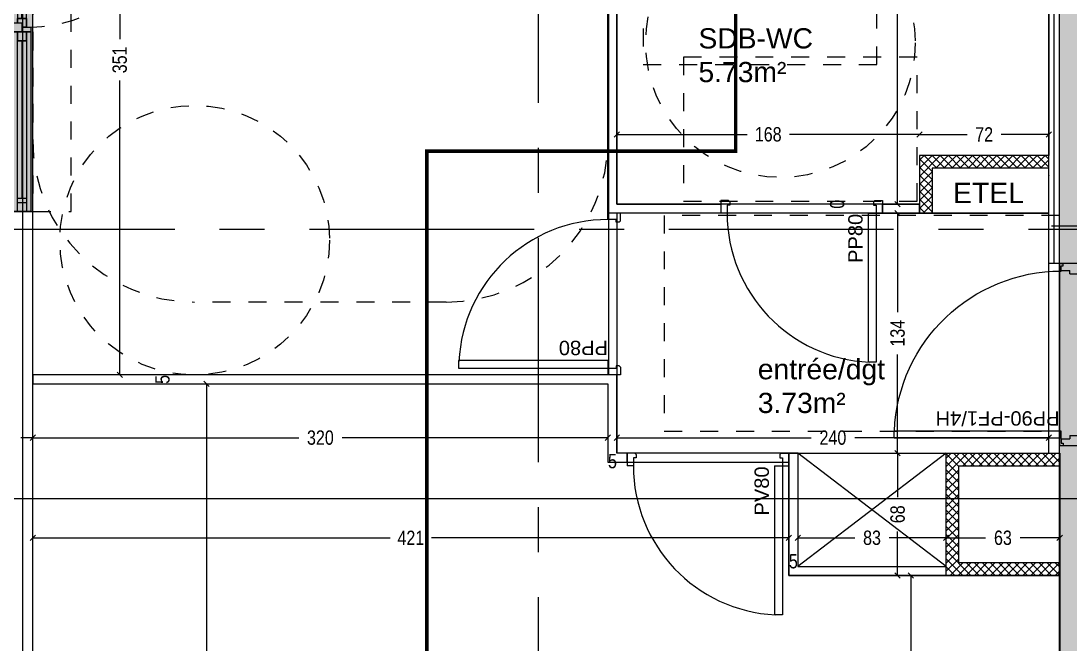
# Model space of a CAD drawing. Header units: millimetres. Extents: x -11.2 to 21.5, y -11.4 to 6.7.
# Drawn here: x -5.88 to -0.04, y -0.81 to 2.66 of the extents above; entities that cross this region are included whole.
import ezdxf
from ezdxf.enums import TextEntityAlignment as Align

# ---------------------------------------------------------------- set-up
doc = ezdxf.new("R2010")
doc.units = ezdxf.units.MM
for name, pattern in [('0.0.1_Plan masse$0$cartouche PRO tranche 1$0${ Batten }', [0]), ('AXESx2', [4, 2.5, -0.5, 0.5, -0.5]), ('CACHE', [0.375, 0.25, -0.125]), ('INTERROMPU', [0.75, 0.5, -0.25])]:
    doc.linetypes.add(name, pattern=pattern)
doc.layers.get('Defpoints').update_dxf_attribs({"color": 1})
for name, color, linetype in [('01_AH_Coupes', 195, 'AXESx2'), ("02_AH_Files d'axes", 147, 'AXESx2'), ('02_AH_Structure Béton', 10, 'Continuous'), ('02_AH_Structure Béton_H', 11, 'Continuous'), ('02_AH_Structure_V', 13, 'Continuous'), ('03_AH_Menuiseries Ext', 3, 'Continuous'), ('04_AH_Cloisons', 150, 'Continuous'), ('04_AH_Cloisons_H', 153, 'Continuous'), ('04_AH_Isolation', 2, 'Continuous'), ('04_AH_Isolation_H', 2, 'Continuous'), ('04_AH_Menuiseries Int', 62, 'Continuous'), ('07_AH_Côtes 50e', 7, 'Continuous'), ('07_AH_Perso-Symboles-...', 8, 'Continuous'), ('07_AH_Textes 50e', 7, 'Continuous')]:
    doc.layers.add(name, color=color, linetype=linetype)
doc.layers.add('07_AH_SHAB', color=130, linetype='Continuous', plot=False)
doc.layers.add('10_AH_PANTONE BLANC', color=7, linetype='Continuous', lineweight=0, true_color=0xffffff)
doc.styles.add('ARIAL', font='arial.ttf', dxfattribs={"width": 0.8})
doc.styles.add('ROMANS', font='ROMANS.SHX')
doc.styles.get("Standard").update_dxf_attribs({"font": 'arial.ttf'})
doc.styles.add('Texte 1000', font='arial.ttf', dxfattribs={"height": 1.5})
doc.styles.add('Texte 50', font='arial.ttf', dxfattribs={"height": 0.075})
doc.dimstyles.new('B+B_50', dxfattribs={"dimscale": 0, "dimtxt": 0.08, "dimasz": 0.03, "dimexe": 0.015, "dimexo": 0.03, "dimgap": 0.05, "dimtad": 0, "dimdec": 0, "dimlfac": 100, "dimdsep": 46, "dimtxsty": 'ARIAL', "dimblk": 'OBLIQUE', "dimcen": 0, "dimse1": 1, "dimse2": 1, "dimadec": 0, "dimazin": 0, "dimtp": 5, "dimtm": 2, "dimtfac": 1, "dimtdec": 0, "dimtofl": 0, "dimtmove": 2, "dimatfit": 3, "dimldrblk": 'OBLIQUE', "dimfxl": 1, "dimtolj": 1, "dimarcsym": 0})

# ---------------------------------------------------------------- blocks, each defined once
blk = doc.blocks.new('_Oblique')
at = {"color": 0, "linetype": 'ByBlock', "lineweight": -2}
blk.add_line((-0.5, -0.5), (0.5, 0.5), dxfattribs=at)
blk = doc.blocks.new('*D238')
at = {"layer": '07_AH_Côtes 50e', "color": 0, "lineweight": -2, "transparency": 16777216}
for p, q in [((-6.1383, 5.5092), (1.9456, 5.5092)), ((10.315, 5.5092), (2.2311, 5.5092))]:
    blk.add_line(p, q, dxfattribs=at)
at = {"layer": 'Defpoints', "color": 0, "transparency": 16777216}
for p in [(10.315, 5.5092), (-6.1383, 1.1495), (10.315, 1.1162)]:
    blk.add_point(p, dxfattribs=at)
at = {"layer": '07_AH_Côtes 50e', "color": 0, "lineweight": -2, "transparency": 16777216, "xscale": 0.03, "yscale": 0.03, "zscale": 0.03, "rotation": 180}
blk.add_blockref('_Oblique', (-6.1383, 5.5092), dxfattribs=at)
at = {"layer": '07_AH_Côtes 50e', "color": 0, "lineweight": -2, "transparency": 16777216, "xscale": 0.03, "yscale": 0.03, "zscale": 0.03}
blk.add_blockref('_Oblique', (10.315, 5.5092), dxfattribs=at)
at = {"layer": '07_AH_Côtes 50e', "color": 0, "transparency": 16777216, "insert": (2.0883, 5.5092), "char_height": 0.08, "attachment_point": 5, "style": 'ARIAL'}
blk.add_mtext('\\A1;1645', dxfattribs=at)
blk = doc.blocks.new('*D242')
at = {"layer": '07_AH_Côtes 50e', "color": 0, "lineweight": -2, "transparency": 16777216}
for p, q in [((-9.9567, 4.5209), (-9.9567, -1.2461)), ((-9.9567, -7.2859), (-9.9567, -1.5189))]:
    blk.add_line(p, q, dxfattribs=at)
at = {"layer": 'Defpoints', "color": 0, "transparency": 16777216}
for p in [(-9.9567, 4.5209), (-0.1295, 4.5209), (-0.115, -7.2859)]:
    blk.add_point(p, dxfattribs=at)
at = {"layer": '07_AH_Côtes 50e', "color": 0, "lineweight": -2, "transparency": 16777216, "xscale": 0.03, "yscale": 0.03, "zscale": 0.03}
for p, rotation in [((-9.9567, 4.5209), 90), ((-9.9567, -7.2859), 270)]:
    blk.add_blockref('_Oblique', p, dxfattribs=dict(at, rotation=rotation))
at = {"layer": '07_AH_Côtes 50e', "color": 0, "transparency": 16777216, "insert": (-9.9567, -1.3825), "char_height": 0.08, "attachment_point": 5, "rotation": 90, "style": 'ARIAL'}
blk.add_mtext('\\A1;1181', dxfattribs=at)
blk = doc.blocks.new('*U25')
at = {"ltscale": 2}
for p, q in [((-0.415, 0.035), (-0.415, 0.8639)), ((-0.415, 0.8639), (-0.37, 0.8639)), ((-0.37, 0.035), (-0.37, 0.8639)), ((-0.45, 0.025), (-0.45, 0.035)), ((-0.415, 0.035), (-0.45, 0.035)), ((-0.45, 0.025), (-0.45, 0.025)), ((-0.45, -0.025), (-0.45, 0.025)), ((-0.37, 0.035), (-0.415, 0.035)), ((-0.415, -0.01), (-0.415, 0.035)), ((0.415, -0.01), (0.415, 0.035)), ((0.415, 0.035), (0.45, 0.035)), ((0.45, 0.025), (0.45, 0.035)), ((0.45, 0.025), (0.45, 0.025)), ((0.45, -0.025), (0.45, 0.025)), ((-0.45, -0.035), (-0.45, -0.025)), ((-0.45, -0.025), (-0.45, -0.025)), ((-0.4075, -0.035), (-0.45, -0.035)), ((-0.4, -0.01), (-0.415, -0.01)), ((-0.4075, -0.035), (-0.4, -0.0275)), ((-0.4, -0.0275), (-0.4, -0.01)), ((0.4, -0.0275), (0.4, -0.01)), ((0.4, -0.01), (0.415, -0.01)), ((0.4075, -0.035), (0.4, -0.0275)), ((0.4075, -0.035), (0.45, -0.035)), ((0.45, -0.035), (0.45, -0.025)), ((0.45, -0.025), (0.45, -0.025))]:
    blk.add_line(p, q, dxfattribs=at)
blk.add_arc((-0.415, 0.035), 0.83, 0, 87.22654, dxfattribs=at)
blk.add_attdef('TYPE', text='', height=0.08, rotation=90).set_placement((-0.3, 0.035), align=Align.MIDDLE_LEFT)
blk = doc.blocks.new('*U26')
at = {"ltscale": 2}
for p, q in [((-0.45, 0.035), (-0.45, 0.025)), ((-0.4075, 0.035), (-0.45, 0.035)), ((-0.45, 0.025), (-0.45, 0.025)), ((-0.45, 0.025), (-0.45, -0.025)), ((-0.415, 0.01), (-0.415, -0.035)), ((-0.4, 0.01), (-0.415, 0.01)), ((-0.4075, 0.035), (-0.4, 0.0275)), ((-0.4, 0.0275), (-0.4, 0.01)), ((0.4075, 0.035), (0.4, 0.0275)), ((0.4, 0.0275), (0.4, 0.01)), ((0.4, 0.01), (0.415, 0.01)), ((0.4075, 0.035), (0.45, 0.035)), ((0.415, 0.01), (0.415, -0.035)), ((0.45, 0.035), (0.45, 0.025)), ((0.45, 0.025), (0.45, 0.025)), ((0.45, 0.025), (0.45, -0.025)), ((-0.45, -0.025), (-0.45, -0.025)), ((-0.45, -0.025), (-0.45, -0.035)), ((-0.415, -0.035), (-0.45, -0.035)), ((0.37, -0.035), (0.415, -0.035)), ((0.37, -0.035), (0.37, -0.8639)), ((0.415, -0.035), (0.45, -0.035)), ((0.415, -0.035), (0.415, -0.8639)), ((0.45, -0.025), (0.45, -0.035)), ((0.45, -0.025), (0.45, -0.025)), ((0.415, -0.8639), (0.37, -0.8639))]:
    blk.add_line(p, q, dxfattribs=at)
blk.add_arc((0.415, -0.035), 0.83, 180, 267.22654, dxfattribs=at)
blk.add_attdef('TYPE', text='', height=0.08, rotation=90).set_placement((0.3, -0.1879), align=Align.MIDDLE_LEFT)
blk = doc.blocks.new('BM18-90')
for p, q in [((-0.048, 0), (-0.048, 0.93)), ((-0.008, 0.93), (-0.048, 0.93)), ((-0.008, 0), (-0.008, 0.93)), ((-0.9795, 0), (-0.9795, -0.01)), ((-0.941, 0), (-0.9665, 0)), ((-0.941, 0), (-0.941, -0.048)), ((-0.008, 0), (-0.048, 0)), ((-0.005, 0), (0.0205, 0)), ((-0.005, 0), (-0.005, -0.048)), ((0.0335, 0), (0.0335, -0.01)), ((-0.9665, -0.01), (-0.9795, -0.01)), ((-0.9665, 0), (-0.9665, -0.01)), ((-0.923, -0.048), (-0.941, -0.048)), ((-0.923, -0.048), (-0.923, -0.154)), ((-0.023, -0.048), (-0.005, -0.048)), ((-0.023, -0.048), (-0.023, -0.154)), ((0.0205, 0), (0.0205, -0.01)), ((0.0205, -0.01), (0.0335, -0.01)), ((-0.9665, -0.17), (-0.9795, -0.17)), ((-0.9795, -0.18), (-0.9795, -0.17)), ((-0.9665, -0.18), (-0.9665, -0.17)), ((-0.923, -0.154), (-0.941, -0.154)), ((-0.941, -0.18), (-0.941, -0.154)), ((-0.023, -0.154), (-0.005, -0.154)), ((-0.005, -0.18), (-0.005, -0.154)), ((0.0205, -0.17), (0.0335, -0.17)), ((0.0205, -0.18), (0.0205, -0.17)), ((0.0335, -0.18), (0.0335, -0.17)), ((-0.941, -0.18), (-0.9665, -0.18)), ((-0.005, -0.18), (0.0205, -0.18))]:
    blk.add_line(p, q)
blk.add_arc((-0.008, 0), 0.93, 92.4651, 180)
at = {"style": 'ROMANS'}
blk.add_attdef('DIM', (-0.0837, 0.0307), '', height=0.1, rotation=90, dxfattribs=at)
blk = doc.blocks.new('A$C4A15370E')
at = {"ltscale": 0.002}
h = blk.add_hatch(color=256, dxfattribs=at)
h.dxf.hatch_style = 1
h.paths.add_polyline_path([(0.5065, -0.2), (0.6065, -0.4), (0.4065, -0.4)])
at = {"layer": '10_AH_PANTONE BLANC', "ltscale": 0.1}
h = blk.add_hatch(color=256, dxfattribs=at)
h.dxf.hatch_style = 1
h.paths.add_polyline_path([(0, 0.2), (0, 0), (1.013, 0), (1.013, 0.2)])
at = {"ltscale": 0.002}
blk.add_lwpolyline([(0.5065, -0.2), (0.6065, -0.4), (0.4065, -0.4), (0.5065, -0.2)], close=True, dxfattribs=at)
at = {"layer": '02_AH_Structure_V', "ltscale": 0.1}
blk.add_lwpolyline([(0, 0.2), (0, 0), (1.013, 0), (1.013, 0.2)], close=True, dxfattribs=at)
at = {"layer": '04_AH_Menuiseries Int'}
blk.add_line((1.2235, 0.2447), (1.2235, -0.0324), dxfattribs=at)
at = {"layer": '04_AH_Menuiseries Int', "extrusion": (0, 0, -1), "zscale": -1}
blk.add_blockref('BM18-90', (-0.0335, 0.19), dxfattribs=at)
blk.add_attdef('PP90-PF1/4H', text='', height=0.08, rotation=90).set_placement((0.1515, 0.2), align=Align.MIDDLE_LEFT)
blk = doc.blocks.new('*D320')
at = {"layer": '07_AH_Côtes 50e', "color": 0, "lineweight": -2, "transparency": 16777216}
for p, q in [((-0.88, 2.0274), (-0.6152, 2.0274)), ((-0.16, 2.0274), (-0.4247, 2.0274))]:
    blk.add_line(p, q, dxfattribs=at)
at = {"layer": 'Defpoints', "color": 0, "transparency": 16777216}
for p in [(-0.88, 2.0274), (-0.88, 1.9094), (-0.16, 1.9094)]:
    blk.add_point(p, dxfattribs=at)
at = {"layer": '07_AH_Côtes 50e', "color": 0, "lineweight": -2, "transparency": 16777216, "xscale": 0.03, "yscale": 0.03, "zscale": 0.03, "rotation": 180}
blk.add_blockref('_Oblique', (-0.88, 2.0274), dxfattribs=at)
at = {"layer": '07_AH_Côtes 50e', "color": 0, "lineweight": -2, "transparency": 16777216, "xscale": 0.03, "yscale": 0.03, "zscale": 0.03}
blk.add_blockref('_Oblique', (-0.16, 2.0274), dxfattribs=at)
at = {"layer": '07_AH_Côtes 50e', "color": 0, "transparency": 16777216, "insert": (-0.52, 2.0274), "char_height": 0.08, "attachment_point": 5, "style": 'ARIAL'}
blk.add_mtext('\\A1;72', dxfattribs=at)
blk = doc.blocks.new('*D321')
at = {"layer": '07_AH_Côtes 50e', "color": 0, "lineweight": -2, "transparency": 16777216}
for p, q in [((-2.5633, 2.0274), (-1.8394, 2.0274)), ((-0.88, 2.0274), (-1.6039, 2.0274))]:
    blk.add_line(p, q, dxfattribs=at)
at = {"layer": 'Defpoints', "color": 0, "transparency": 16777216}
for p in [(-2.5633, 2.0274), (-0.88, 1.9094), (-2.5633, 1.6387)]:
    blk.add_point(p, dxfattribs=at)
at = {"layer": '07_AH_Côtes 50e', "color": 0, "lineweight": -2, "transparency": 16777216, "xscale": 0.03, "yscale": 0.03, "zscale": 0.03, "rotation": 180}
blk.add_blockref('_Oblique', (-2.5633, 2.0274), dxfattribs=at)
at = {"layer": '07_AH_Côtes 50e', "color": 0, "lineweight": -2, "transparency": 16777216, "xscale": 0.03, "yscale": 0.03, "zscale": 0.03}
blk.add_blockref('_Oblique', (-0.88, 2.0274), dxfattribs=at)
at = {"layer": '07_AH_Côtes 50e', "color": 0, "transparency": 16777216, "insert": (-1.7216, 2.0274), "char_height": 0.08, "attachment_point": 5, "style": 'ARIAL'}
blk.add_mtext('\\A1;168', dxfattribs=at)
blk = doc.blocks.new('*D322')
at = {"layer": '07_AH_Côtes 50e', "color": 0, "lineweight": -2, "transparency": 16777216}
for p, q in [((-2.5632, 0.3393), (-1.4827, 0.3393)), ((-0.16, 0.3393), (-1.2405, 0.3393))]:
    blk.add_line(p, q, dxfattribs=at)
at = {"layer": 'Defpoints', "color": 0, "transparency": 16777216}
for p in [(-2.5632, 0.3393), (-2.5632, 0.2527), (-0.16, 0.2542)]:
    blk.add_point(p, dxfattribs=at)
at = {"layer": '07_AH_Côtes 50e', "color": 0, "lineweight": -2, "transparency": 16777216, "xscale": 0.03, "yscale": 0.03, "zscale": 0.03, "rotation": 180}
blk.add_blockref('_Oblique', (-2.5632, 0.3393), dxfattribs=at)
at = {"layer": '07_AH_Côtes 50e', "color": 0, "lineweight": -2, "transparency": 16777216, "xscale": 0.03, "yscale": 0.03, "zscale": 0.03}
blk.add_blockref('_Oblique', (-0.16, 0.3393), dxfattribs=at)
at = {"layer": '07_AH_Côtes 50e', "color": 0, "transparency": 16777216, "insert": (-1.3616, 0.3393), "char_height": 0.08, "attachment_point": 5, "style": 'ARIAL'}
blk.add_mtext('\\A1;240', dxfattribs=at)
blk = doc.blocks.new('*D323')
at = {"layer": 'Defpoints', "color": 0, "transparency": 16777216}
for p in [(-2.6132, 0.5193), (-2.6132, 0.3393), (-2.5632, 0.2527)]:
    blk.add_point(p, dxfattribs=at)
at = {"layer": '07_AH_Côtes 50e', "color": 0, "transparency": 16777216, "insert": (-2.5882, 0.2086), "char_height": 0.08, "attachment_point": 5, "style": 'ARIAL'}
blk.add_mtext('\\A1;5', dxfattribs=at)
blk = doc.blocks.new('*D324')
at = {"layer": '07_AH_Côtes 50e', "color": 0, "lineweight": -2, "transparency": 16777216}
for p, q in [((-5.8133, 0.3393), (-4.3338, 0.3393)), ((-2.6132, 0.3393), (-4.0927, 0.3393))]:
    blk.add_line(p, q, dxfattribs=at)
at = {"layer": 'Defpoints', "color": 0, "transparency": 16777216}
for p in [(-2.6132, 0.5193), (-5.8133, 0.3753), (-5.8133, 0.3393)]:
    blk.add_point(p, dxfattribs=at)
at = {"layer": '07_AH_Côtes 50e', "color": 0, "lineweight": -2, "transparency": 16777216, "xscale": 0.03, "yscale": 0.03, "zscale": 0.03, "rotation": 180}
blk.add_blockref('_Oblique', (-5.8133, 0.3393), dxfattribs=at)
at = {"layer": '07_AH_Côtes 50e', "color": 0, "lineweight": -2, "transparency": 16777216, "xscale": 0.03, "yscale": 0.03, "zscale": 0.03}
blk.add_blockref('_Oblique', (-2.6132, 0.3393), dxfattribs=at)
at = {"layer": '07_AH_Côtes 50e', "color": 0, "transparency": 16777216, "insert": (-4.2133, 0.3393), "char_height": 0.08, "attachment_point": 5, "style": 'ARIAL'}
blk.add_mtext('\\A1;320', dxfattribs=at)
blk = doc.blocks.new('*D325')
at = {"layer": '07_AH_Côtes 50e', "color": 0, "lineweight": -2, "transparency": 16777216}
for p, q in [((-6.1383, 0.3393), (-6.0713, 0.3393)), ((-5.8133, 0.3393), (-5.8803, 0.3393))]:
    blk.add_line(p, q, dxfattribs=at)
at = {"layer": 'Defpoints', "color": 0, "transparency": 16777216}
for p in [(-5.8133, 0.3753), (-6.1383, 0.3393), (-6.1383, 0.3393)]:
    blk.add_point(p, dxfattribs=at)
at = {"layer": '07_AH_Côtes 50e', "color": 0, "lineweight": -2, "transparency": 16777216, "xscale": 0.03, "yscale": 0.03, "zscale": 0.03, "rotation": 180}
blk.add_blockref('_Oblique', (-6.1383, 0.3393), dxfattribs=at)
at = {"layer": '07_AH_Côtes 50e', "color": 0, "lineweight": -2, "transparency": 16777216, "xscale": 0.03, "yscale": 0.03, "zscale": 0.03}
blk.add_blockref('_Oblique', (-5.8133, 0.3393), dxfattribs=at)
at = {"layer": '07_AH_Côtes 50e', "color": 0, "transparency": 16777216, "insert": (-5.9758, 0.3393), "char_height": 0.08, "attachment_point": 5, "style": 'ARIAL'}
blk.add_mtext('\\A1;32', dxfattribs=at)
blk = doc.blocks.new('*D298')
at = {"layer": '07_AH_Côtes 50e', "color": 0, "lineweight": -2, "transparency": 16777216}
for p, q in [((-0.7313, -0.2181), (-0.5117, -0.2181)), ((-0.1, -0.2181), (-0.3196, -0.2181))]:
    blk.add_line(p, q, dxfattribs=at)
at = {"layer": 'Defpoints', "color": 0, "transparency": 16777216}
for p in [(-0.7313, -0.2181), (-0.7313, -0.3235), (-0.1, -0.3235)]:
    blk.add_point(p, dxfattribs=at)
at = {"layer": '07_AH_Côtes 50e', "color": 0, "lineweight": -2, "transparency": 16777216, "xscale": 0.03, "yscale": 0.03, "zscale": 0.03, "rotation": 180}
blk.add_blockref('_Oblique', (-0.7313, -0.2181), dxfattribs=at)
at = {"layer": '07_AH_Côtes 50e', "color": 0, "lineweight": -2, "transparency": 16777216, "xscale": 0.03, "yscale": 0.03, "zscale": 0.03}
blk.add_blockref('_Oblique', (-0.1, -0.2181), dxfattribs=at)
at = {"layer": '07_AH_Côtes 50e', "color": 0, "transparency": 16777216, "insert": (-0.4156, -0.2181), "char_height": 0.08, "attachment_point": 5, "style": 'ARIAL'}
blk.add_mtext('\\A1;63', dxfattribs=at)
blk = doc.blocks.new('*D328')
at = {"layer": '07_AH_Côtes 50e', "color": 0, "lineweight": -2, "transparency": 16777216}
for p, q in [((-1.5567, -0.2181), (-1.2399, -0.2181)), ((-0.7313, -0.2181), (-1.0481, -0.2181))]:
    blk.add_line(p, q, dxfattribs=at)
at = {"layer": 'Defpoints', "color": 0, "transparency": 16777216}
for p in [(-1.5567, -0.2181), (-1.5567, -0.2181), (-0.7313, -0.3235)]:
    blk.add_point(p, dxfattribs=at)
at = {"layer": '07_AH_Côtes 50e', "color": 0, "lineweight": -2, "transparency": 16777216, "xscale": 0.03, "yscale": 0.03, "zscale": 0.03, "rotation": 180}
blk.add_blockref('_Oblique', (-1.5567, -0.2181), dxfattribs=at)
at = {"layer": '07_AH_Côtes 50e', "color": 0, "lineweight": -2, "transparency": 16777216, "xscale": 0.03, "yscale": 0.03, "zscale": 0.03}
blk.add_blockref('_Oblique', (-0.7313, -0.2181), dxfattribs=at)
at = {"layer": '07_AH_Côtes 50e', "color": 0, "transparency": 16777216, "insert": (-1.144, -0.2181), "char_height": 0.08, "attachment_point": 5, "style": 'ARIAL'}
blk.add_mtext('\\A1;83', dxfattribs=at)
blk = doc.blocks.new('*D329')
at = {"layer": 'Defpoints', "color": 0, "transparency": 16777216}
for p in [(-1.6067, -0.2181), (-1.6067, -0.2181), (-1.5567, -0.2181)]:
    blk.add_point(p, dxfattribs=at)
at = {"layer": '07_AH_Côtes 50e', "color": 0, "transparency": 16777216, "insert": (-1.5817, -0.3488), "char_height": 0.08, "attachment_point": 5, "style": 'ARIAL'}
blk.add_mtext('\\A1;5', dxfattribs=at)
blk = doc.blocks.new('*D330')
at = {"layer": '07_AH_Côtes 50e', "color": 0, "lineweight": -2, "transparency": 16777216}
for p, q in [((-5.8133, -0.2181), (-3.8258, -0.2181)), ((-1.6067, -0.2181), (-3.5942, -0.2181))]:
    blk.add_line(p, q, dxfattribs=at)
at = {"layer": 'Defpoints', "color": 0, "transparency": 16777216}
for p in [(-5.8133, -0.2181), (-1.6067, -0.2181), (-5.8133, -0.254)]:
    blk.add_point(p, dxfattribs=at)
at = {"layer": '07_AH_Côtes 50e', "color": 0, "lineweight": -2, "transparency": 16777216, "xscale": 0.03, "yscale": 0.03, "zscale": 0.03, "rotation": 180}
blk.add_blockref('_Oblique', (-5.8133, -0.2181), dxfattribs=at)
at = {"layer": '07_AH_Côtes 50e', "color": 0, "lineweight": -2, "transparency": 16777216, "xscale": 0.03, "yscale": 0.03, "zscale": 0.03}
blk.add_blockref('_Oblique', (-1.6067, -0.2181), dxfattribs=at)
at = {"layer": '07_AH_Côtes 50e', "color": 0, "transparency": 16777216, "insert": (-3.71, -0.2181), "char_height": 0.08, "attachment_point": 5, "style": 'ARIAL'}
blk.add_mtext('\\A1;421', dxfattribs=at)
blk = doc.blocks.new('*D331')
at = {"layer": '07_AH_Côtes 50e', "color": 0, "lineweight": -2, "transparency": 16777216}
for p, q in [((-4.8476, 0.6386), (-4.8476, -1.7774)), ((-4.8476, -4.4348), (-4.8476, -2.0188))]:
    blk.add_line(p, q, dxfattribs=at)
at = {"layer": 'Defpoints', "color": 0, "transparency": 16777216}
for p in [(-4.9574, 0.6386), (-4.8476, 0.6386), (-4.9572, -4.4348)]:
    blk.add_point(p, dxfattribs=at)
at = {"layer": '07_AH_Côtes 50e', "color": 0, "lineweight": -2, "transparency": 16777216, "xscale": 0.03, "yscale": 0.03, "zscale": 0.03}
for p, rotation in [((-4.8476, 0.6386), 90), ((-4.8476, -4.4348), 270)]:
    blk.add_blockref('_Oblique', p, dxfattribs=dict(at, rotation=rotation))
at = {"layer": '07_AH_Côtes 50e', "color": 0, "transparency": 16777216, "insert": (-4.8476, -1.8981), "char_height": 0.08, "attachment_point": 5, "rotation": 90, "style": 'ARIAL'}
blk.add_mtext('\\A1;507', dxfattribs=at)
blk = doc.blocks.new('*D332')
at = {"layer": 'Defpoints', "color": 0, "transparency": 16777216}
for p in [(-5.582, 0.6886), (-5.3037, 0.6886), (-5.4135, 0.6386)]:
    blk.add_point(p, dxfattribs=at)
at = {"layer": '07_AH_Côtes 50e', "color": 0, "transparency": 16777216, "insert": (-5.0917, 0.6636), "char_height": 0.08, "attachment_point": 5, "rotation": 90, "style": 'ARIAL'}
blk.add_mtext('\\A1;5', dxfattribs=at)
blk = doc.blocks.new('*D333')
at = {"layer": '07_AH_Côtes 50e', "color": 0, "lineweight": -2, "transparency": 16777216}
for p, q in [((-5.3297, 4.1959), (-5.3297, 2.5567)), ((-5.3297, 0.6886), (-5.3297, 2.3277))]:
    blk.add_line(p, q, dxfattribs=at)
at = {"layer": 'Defpoints', "color": 0, "transparency": 16777216}
for p in [(-5.49, 4.1959), (-5.3297, 4.1959), (-5.582, 0.6886)]:
    blk.add_point(p, dxfattribs=at)
at = {"layer": '07_AH_Côtes 50e', "color": 0, "lineweight": -2, "transparency": 16777216, "xscale": 0.03, "yscale": 0.03, "zscale": 0.03}
for p, rotation in [((-5.3297, 4.1959), 90), ((-5.3297, 0.6886), 270)]:
    blk.add_blockref('_Oblique', p, dxfattribs=dict(at, rotation=rotation))
at = {"layer": '07_AH_Côtes 50e', "color": 0, "transparency": 16777216, "insert": (-5.3297, 2.4422), "char_height": 0.08, "attachment_point": 5, "rotation": 90, "style": 'ARIAL'}
blk.add_mtext('\\A1;351', dxfattribs=at)
blk = doc.blocks.new('*D335')
at = {"layer": '07_AH_Côtes 50e', "color": 0, "lineweight": -2, "transparency": 16777216}
for p, q in [((-0.9284, -0.4271), (-0.9284, -2.315)), ((-0.9284, -4.4346), (-0.9284, -2.5467))]:
    blk.add_line(p, q, dxfattribs=at)
at = {"layer": 'Defpoints', "color": 0, "transparency": 16777216}
for p in [(-0.9284, -0.4271), (-0.8779, -0.4271), (-0.8779, -4.4346)]:
    blk.add_point(p, dxfattribs=at)
at = {"layer": '07_AH_Côtes 50e', "color": 0, "lineweight": -2, "transparency": 16777216, "xscale": 0.03, "yscale": 0.03, "zscale": 0.03}
for p, rotation in [((-0.9284, -0.4271), 90), ((-0.9284, -4.4346), 270)]:
    blk.add_blockref('_Oblique', p, dxfattribs=dict(at, rotation=rotation))
at = {"layer": '07_AH_Côtes 50e', "color": 0, "transparency": 16777216, "insert": (-0.9284, -2.4308), "char_height": 0.08, "attachment_point": 5, "rotation": 90, "style": 'ARIAL'}
blk.add_mtext('\\A1;401', dxfattribs=at)
blk = doc.blocks.new('*D336')
at = {"layer": '07_AH_Côtes 50e', "color": 0, "lineweight": -2, "transparency": 16777216}
for p, q in [((-1.0015, 0.2529), (-1.0015, 0.009)), ((-1.0015, -0.4271), (-1.0015, -0.1832))]:
    blk.add_line(p, q, dxfattribs=at)
at = {"layer": 'Defpoints', "color": 0, "transparency": 16777216}
for p in [(-1.0015, 0.2529), (-0.8919, 0.2529), (-0.951, -0.4271)]:
    blk.add_point(p, dxfattribs=at)
at = {"layer": '07_AH_Côtes 50e', "color": 0, "lineweight": -2, "transparency": 16777216, "xscale": 0.03, "yscale": 0.03, "zscale": 0.03}
for p, rotation in [((-1.0015, 0.2529), 90), ((-1.0015, -0.4271), 270)]:
    blk.add_blockref('_Oblique', p, dxfattribs=dict(at, rotation=rotation))
at = {"layer": '07_AH_Côtes 50e', "color": 0, "transparency": 16777216, "insert": (-1.0015, -0.0871), "char_height": 0.08, "attachment_point": 5, "rotation": 90, "style": 'ARIAL'}
blk.add_mtext('\\A1;68', dxfattribs=at)
blk = doc.blocks.new('*D337')
at = {"layer": '07_AH_Côtes 50e', "color": 0, "lineweight": -2, "transparency": 16777216}
for p, q in [((-1.0015, 1.5887), (-1.0015, 1.0383)), ((-1.0015, 0.2529), (-1.0015, 0.8032))]:
    blk.add_line(p, q, dxfattribs=at)
at = {"layer": 'Defpoints', "color": 0, "transparency": 16777216}
for p in [(-1.0015, 1.5887), (-0.88, 1.5887), (-0.8919, 0.2529)]:
    blk.add_point(p, dxfattribs=at)
at = {"layer": '07_AH_Côtes 50e', "color": 0, "lineweight": -2, "transparency": 16777216, "xscale": 0.03, "yscale": 0.03, "zscale": 0.03}
for p, rotation in [((-1.0015, 1.5887), 90), ((-1.0015, 0.2529), 270)]:
    blk.add_blockref('_Oblique', p, dxfattribs=dict(at, rotation=rotation))
at = {"layer": '07_AH_Côtes 50e', "color": 0, "transparency": 16777216, "insert": (-1.0015, 0.9208), "char_height": 0.08, "attachment_point": 5, "rotation": 90, "style": 'ARIAL'}
blk.add_mtext('\\A1;134', dxfattribs=at)
blk = doc.blocks.new('*D338')
at = {"layer": 'Defpoints', "color": 0, "transparency": 16777216}
for p in [(-1.2066, 1.6387), (-1.0851, 1.6387), (-0.88, 1.6387)]:
    blk.add_point(p, dxfattribs=at)
at = {"layer": '07_AH_Côtes 50e', "color": 0, "transparency": 16777216, "insert": (-1.3375, 1.6387), "char_height": 0.08, "attachment_point": 5, "rotation": 90, "style": 'ARIAL'}
blk.add_mtext('\\A1;0', dxfattribs=at)
blk = doc.blocks.new('*D339')
at = {"layer": '07_AH_Côtes 50e', "color": 0, "lineweight": -2, "transparency": 16777216}
for p, q in [((-1.0015, 4.1966), (-1.0015, 3.0389)), ((-1.0015, 1.6387), (-1.0015, 2.7964))]:
    blk.add_line(p, q, dxfattribs=at)
at = {"layer": 'Defpoints', "color": 0, "transparency": 16777216}
for p in [(-1.0015, 4.1966), (-1.0015, 4.1966), (-0.88, 1.6387)]:
    blk.add_point(p, dxfattribs=at)
at = {"layer": '07_AH_Côtes 50e', "color": 0, "lineweight": -2, "transparency": 16777216, "xscale": 0.03, "yscale": 0.03, "zscale": 0.03}
for p, rotation in [((-1.0015, 4.1966), 90), ((-1.0015, 1.6387), 270)]:
    blk.add_blockref('_Oblique', p, dxfattribs=dict(at, rotation=rotation))
at = {"layer": '07_AH_Côtes 50e', "color": 0, "transparency": 16777216, "insert": (-1.0015, 2.9176), "char_height": 0.08, "attachment_point": 5, "rotation": 90, "style": 'ARIAL'}
blk.add_mtext('\\A1;256', dxfattribs=at)
blk = doc.blocks.new('A$C4D40789F')
at = {"layer": '10_AH_PANTONE BLANC'}
h = blk.add_hatch(color=256, dxfattribs=at)
h.dxf.hatch_style = 1
h.paths.add_polyline_path([(-0.2, 0.0254), (-0.2, -0.3476), (1.8, -0.3476), (1.8, 0.0254)])
for p, q in [((-0.2, -0.0849), (-0.2, 0.0151)), ((-0.2, -0.0849), (-0.2, 0.0151)), ((-0.2, 0.0151), (-0.2, -0.0849)), ((0.8, -0.0849), (0.8, 0.0151)), ((0.8, -0.0849), (0.8, 0.0151)), ((1.8, 0.0151), (1.8, -0.0849)), ((1.8, -0.0849), (1.8, 0.0151)), ((1.8, -0.0849), (1.8, 0.0151)), ((0.8, -0.0099), (0.8, -0.0849))]:
    blk.add_line(p, q)
at = {"color": 251, "ltscale": 0.1}
for p, q in [((-0.2, 0.0151), (-0.2, -0.0849)), ((0.775, 0.0151), (1.8, 0.0151)), ((0.8, 0.0151), (0.8, -0.0849)), ((1.8, 0.0151), (1.8, -0.0849))]:
    blk.add_line(p, q, dxfattribs=at)
at = {"ltscale": 0.1}
for p, q in [((0.725, -0.0099), (-0.125, -0.0099)), ((0.725, -0.0349), (-0.125, -0.0349)), ((0.775, -0.0099), (0.775, -0.0349)), ((0.775, -0.0099), (0.775, -0.0349)), ((0.775, -0.0099), (0.775, -0.0349)), ((0.775, -0.0099), (0.775, -0.0349)), ((0.775, -0.0349), (0.775, -0.0349)), ((0.775, -0.0349), (0.775, -0.0349)), ((0.825, -0.0099), (1.725, -0.0099)), ((0.85, -0.0349), (1.725, -0.0349))]:
    blk.add_line(p, q, dxfattribs=at)
at = {"color": 251}
for p in [(-0.15, -0.0849), (1.8, -0.0849)]:
    blk.add_line(p, (0.775, -0.0849), dxfattribs=at)
at = {"color": 251, "linetype": 'CACHE', "ltscale": 0.3}
blk.add_lwpolyline([(-0.175, -0.0099), (0.6548, 0.4258)], dxfattribs=at)
blk.add_lwpolyline([(1.8, 0.0251), (1.8, 0.2387), (-0.2, 0.2387), (-0.2, 0.0251)], close=True, dxfattribs=at)
at = {"ltscale": 0.1}
for points in [[(-0.2, 0.0251), (-0.2, -0.3476), (1.8, -0.3476), (1.8, 0.0251)], [(-0.15, -0.0349), (-0.2, -0.0349), (-0.2, -0.0849), (-0.15, -0.0849)], [(-0.15, -0.0849), (-0.15, -0.0349), (-0.2, -0.0349), (-0.2, -0.0849)], [(0.75, -0.0349), (0.8, -0.0349), (0.8, -0.0849), (0.75, -0.0849)], [(0.75, -0.0849), (0.75, -0.0349), (0.8, -0.0349), (0.8, -0.0849)], [(1.75, -0.0099), (1.8, -0.0099), (1.8, -0.0599), (1.75, -0.0599)], [(1.75, -0.0599), (1.75, -0.0099), (1.8, -0.0099), (1.8, -0.0599)]]:
    blk.add_lwpolyline(points, close=True, dxfattribs=at)
for points in [[(-0.15, -0.0599), (-0.125, -0.0599), (-0.125, -0.0099), (-0.175, -0.0099), (-0.175, -0.0349)], [(0.75, -0.0599), (0.725, -0.0599), (0.725, -0.0099), (0.775, -0.0099), (0.775, -0.0349)], [(0.75, -0.0599), (0.725, -0.0599), (0.725, -0.0099), (0.775, -0.0099), (0.775, -0.0349)], [(0.8, -0.0599), (0.85, -0.0599), (0.85, -0.0099), (0.8, -0.0099), (0.8, -0.0349)], [(1.75, -0.0599), (1.725, -0.0599), (1.725, -0.0099), (1.775, -0.0099), (1.775, -0.0099)], [(-0.15, -0.0599), (0.725, -0.0599)], [(1.75, -0.0599), (0.825, -0.0599)]]:
    blk.add_lwpolyline(points, dxfattribs=at)
blk.add_lwpolyline([(0.775, -0.0349), (0.775, -0.0099), (0.725, -0.0099), (0.725, -0.0599), (0.75, -0.0599)])
blk.add_lwpolyline([(0.8, -0.0099), (0.85, -0.0099), (0.85, -0.0599), (0.8, -0.0599)], close=True)
at = {"color": 251, "linetype": 'CACHE', "ltscale": 0.3}
blk.add_arc((-0.075, -0.0099), 0.85, 360, 30.84262, dxfattribs=at)
at = {"ltscale": 0.1, "insert": (-0.1457, -0.1331), "char_height": 0.1133, "attachment_point": 1, "style": 'Texte 1000'}
blk.add_mtext_dynamic_manual_height_columns('ME05 VR', width=1.486458, gutter_width=7.5, heights=[0], dxfattribs=at)

msp = doc.modelspace()

# ---------------------------------------------------------------- hatches: boundary and pattern name
at = {"layer": '02_AH_Structure Béton_H'}
h = msp.add_hatch(dxfattribs=at)
h.set_pattern_fill('ANSI36', color=256, scale=0.02)
h.set_pattern_definition([(45, (-4278.352016, -28.5233), (0.0336759605, 0.1234785217), [0.15875, -0.03175, 0, -0.03175])])
h.paths.add_polyline_path([(1.75, 1.4), (1.95, 1.4), (1.95, 4.4058), (1.75, 4.4058)])
h.paths.add_polyline_path([(0.1, -4.6448), (-0.1, -4.6448), (-0.1, 4.4058), (0.1, 4.4058)])
h.paths.add_polyline_path([(2.963, 1.6), (6.5201, 1.6), (6.5201, 1.4), (2.963, 1.4)])
h.paths.add_polyline_path([(5.8281, 0.387), (6.0281, 0.387), (6.0281, 0.1), (5.8281, 0.1)])
h.paths.add_polyline_path([(6.3711, -0.1), (3.6999, -0.1), (3.7, -0.5), (0.0999, -0.5), (0.1, -0.3), (3.5, -0.3), (3.5, 0.1), (6.3711, 0.1)])
at = {"layer": '04_AH_Cloisons_H'}
h = msp.add_hatch(dxfattribs=at)
h.set_pattern_fill('ANSI37', color=256, scale=0.01)
h.set_pattern_definition([(45, (-4278.352016, -28.645726), (-0.0224506403, 0.0224506403), []), (135, (-4278.352016, -28.645726), (-0.0224506403, -0.0224506403), [])])
h.paths.add_polyline_path([(-0.88, 1.9094), (-0.88, 1.5894), (-0.16, 1.5894), (-0.16, 1.9094)])
h.paths.add_polyline_path([(-0.81, 1.8394), (-0.81, 1.5894), (-0.161, 1.5894), (-0.161, 1.8394)], flags=16)
h = msp.add_hatch(dxfattribs=at)
h.set_pattern_fill('ANSI37', color=256, scale=0.01)
h.set_pattern_definition([(45, (-4278.351546, -69.42736), (-0.0224506403, 0.0224506403), []), (135, (-4278.351546, -69.42736), (-0.0224506403, -0.0224506403), [])])
h.paths.add_polyline_path([(-0.0995, -0.4271), (-0.7313, -0.4271), (-0.7313, 0.2529), (-0.0995, 0.2529)])
h.paths.add_polyline_path([(-0.0996, -0.3571), (-0.6613, -0.3571), (-0.6613, 0.1829), (-0.0996, 0.1829)], flags=16)

# ---------------------------------------------------------------- linework, layer by layer
at = {"layer": '01_AH_Coupes', "const_width": 0.02}
msp.add_lwpolyline([(-1.979, 6.3771), (-1.2615, 6.0509), (-1.9026, 6.0509), (-1.9026, 1.9346), (-3.6208, 1.9346), (-3.6208, -11.0641), (-2.5097, -11.0641), (-3.2272, -11.3903)], dxfattribs=at)
at = {"layer": "02_AH_Files d'axes", "ltscale": 0.5}
for p, q in [((-3, -9.7978), (-3, 5.8134)), ((-10.2739, 1.5), (21.5014, 1.5))]:
    msp.add_line(p, q, dxfattribs=at)
at = {"layer": '02_AH_Structure Béton'}
msp.add_lwpolyline([(0.1, -0.5), (0.1, -4.6448), (-0.1, -4.6448), (-0.1, 4.4058), (0.1, 4.4058), (0.1, -0.3), (3.5, -0.3), (3.5, 0.1), (6.3711, 0.1), (6.3711, -0.1), (3.6999, -0.1), (3.7, -0.5)], close=True, dxfattribs=at)
at = {"layer": '04_AH_Cloisons'}
msp.add_line((-2.5633, 3.766), (-2.5633, 1.6387), dxfattribs=at)
for points in [[(-2.5633, 1.6387), (-1.9851, 1.6387), (-1.9851, 1.5887), (-2.6133, 1.5887), (-2.6133, 3.9467)], [(-0.88, 1.5887), (-1.0851, 1.5887), (-1.0851, 1.6387), (-0.88, 1.6387)], [(-2.5633, 0.6887), (-2.5633, 0.6887), (-2.6133, 0.6887), (-2.6133, 0.6887), (-5.8133, 0.6886), (-5.8133, 0.6386), (-2.6132, 0.6387)], [(-2.5632, 0.6387), (-2.5632, 0.6387), (-2.5632, 0.6887), (-2.5633, 0.6887)], [(-2.6132, 0.6387), (-2.6132, 0.2527), (-2.6132, 0.2526), (-2.6132, 0.2026), (-2.5066, 0.2027), (-2.5066, 0.2527), (-2.5632, 0.2527)], [(-2.5632, 0.2527), (-2.5632, 0.6387)], [(-0.7313, -0.4271), (-0.7313, -0.4271), (-1.6067, -0.4271), (-1.6067, 0.2527), (-1.5567, 0.2527), (-1.5567, -0.3771), (-0.7313, -0.3771)]]:
    msp.add_lwpolyline(points, dxfattribs=at)
for points in [[(-0.88, 1.9094), (-0.88, 1.5894), (-0.16, 1.5894), (-0.16, 1.9094)], [(-0.81, 1.8394), (-0.81, 1.5894), (-0.161, 1.5894), (-0.161, 1.8394)], [(-1.0851, 1.5887), (-0.88, 1.5887), (-0.88, 1.6387), (-1.0851, 1.6387)], [(-0.0995, -0.4271), (-0.7313, -0.4271), (-0.7313, 0.2529), (-0.0995, 0.2529)], [(-0.1, -0.3571), (-0.6613, -0.3571), (-0.6613, 0.1829), (-0.1, 0.1829)]]:
    msp.add_lwpolyline(points, close=True, dxfattribs=at)
at = {"layer": '04_AH_Cloisons_H'}
msp.add_line((-10.2739, 0), (21.5014, 0), dxfattribs=at)
at = {"layer": '04_AH_Isolation'}
for p, q in [((-5.8133, -4.4348), (-5.8133, 4.1959)), ((-0.16, 0.2542), (-0.16, 4.1958)), ((0.0994, 1.308), (-0.16, 1.308))]:
    msp.add_line(p, q, dxfattribs=at)
at = {"layer": '04_AH_Isolation_H', "linetype": '0.0.1_Plan masse$0$cartouche PRO tranche 1$0${ Batten }', "ltscale": 0.3}
msp.add_line((-5.8689, -4.4893), (-5.8689, 4.2514), dxfattribs=at)
at = {"layer": '04_AH_Isolation_H', "linetype": '0.0.1_Plan masse$0$cartouche PRO tranche 1$0${ Batten }', "ltscale": 0.15}
msp.add_line((-0.13, 1.308), (-0.13, 4.1958), dxfattribs=at)
at = {"layer": '04_AH_Menuiseries Int'}
msp.add_lwpolyline([(-1.5567, -0.3771), (-0.7313, -0.3771), (-1.5567, 0.2527), (-0.7313, 0.2529), (-1.5567, -0.3771)], dxfattribs=at)
at = {"layer": '07_AH_Perso-Symboles-...', "linetype": 'INTERROMPU', "ltscale": 0.2}
for points in [[(-5.8133, 4.1937), (-5.8133, 1.9769)], [(-2.6133, 4.1945), (-2.6133, 1.8545)], [(-3.5131, 1.0945), (-4.9135, 1.0945)]]:
    msp.add_lwpolyline(points, dxfattribs=at)
for points in [[(-1.1165, 2.416), (-1.1165, 3.216), (-2.4165, 3.216), (-2.4165, 2.416)], [(-0.8931, 1.6566), (-0.8931, 2.4566), (-2.1931, 2.4566), (-2.1931, 1.6566)], [(-2.3006, 1.5765), (-2.3006, 0.3765), (-0.1006, 0.3765), (-0.1006, 1.5765)]]:
    msp.add_lwpolyline(points, close=True, dxfattribs=at)
for centre in [(-1.6533, 2.5378), (-4.9128, 1.4386)]:
    msp.add_circle(centre, 0.75, dxfattribs=at)
for centre, start, end in [((-4.9135, 1.9945), 180, 270), ((-3.5131, 1.9945), 270, 360)]:
    msp.add_arc(centre, 0.9, start, end, dxfattribs=at)
at = {"layer": '07_AH_SHAB'}
for points in [[(-2.6095, 0.6887), (-5.8137, 0.6886), (-5.8133, 4.1959), (-2.8519, 4.1959), (-2.8519, 3.9467), (-2.6135, 3.9467), (-2.6095, 2.4454)], [(-2.5633, 1.6387), (-2.5633, 3.766), (-2.0522, 3.766), (-2.0522, 4.1959), (-0.16, 4.1962), (-0.16, 1.9094), (-0.88, 1.9094), (-0.88, 1.6387)], [(-2.5632, 0.2548), (-1.5567, 0.2548), (-1.5567, -0.3771), (-0.7313, -0.3771), (-0.7313, 0.2529), (-0.16, 0.2552), (-0.161, 1.5894), (-1.0851, 1.5887), (-1.0851, 1.5887), (-1.0851, 1.5887), (-1.0851, 1.5887), (-2.5633, 1.5887)], [(-5.3229, -4.4348), (-5.3229, -3.8366), (-5.8133, -3.8366), (-5.8133, -1.4451), (-5.8134, -1.4413), (-5.8133, 0.6386), (-2.6132, 0.6387), (-2.6132, 0.2026), (-1.6067, 0.2026), (-1.6067, -0.4271), (-0.0995, -0.4271), (-0.0995, -4.4346)]]:
    msp.add_lwpolyline(points, close=True, dxfattribs=at)

# ---------------------------------------------------------------- block references
at = {"layer": '03_AH_Menuiseries Ext', "extrusion": (0, 0, -1), "xscale": -1, "zscale": -1, "rotation": 90.00000000000017}
msp.add_blockref('A$C4D40789F', (5.8387, 3.3983), dxfattribs=at)
at = {"layer": '04_AH_Menuiseries Int'}
ref = msp.add_blockref('*U26', (-1.5351, 1.6237), dxfattribs=at)
ref.add_attrib('TYPE', 'PP80', dxfattribs={"layer": '0', "height": 0.08, "rotation": 90}).set_placement((-1.2362, 1.312), align=Align.MIDDLE_LEFT)
at = {"layer": '04_AH_Menuiseries Int', "rotation": 89.99999999999982}
for name, p, values in [('*U25', (-2.5783, 1.1387), {'TYPE': 'PP80'}), ('A$C4A15370E', (0.0994, 0.295), {'PP90-PF1/4H': 'PP90-PF1/4H'})]:
    msp.add_blockref(name, p, dxfattribs=at).add_auto_attribs(values)
at = {"layer": '04_AH_Menuiseries Int'}
ref = msp.add_blockref('*U26', (-2.0567, 0.2177), dxfattribs=at)
ref.add_attrib('TYPE', 'PV80', dxfattribs={"layer": '0', "height": 0.08, "rotation": 90}).set_placement((-1.7578, -0.0939), align=Align.MIDDLE_LEFT)

# ---------------------------------------------------------------- texts
at = {"layer": '04_AH_Cloisons', "insert": (-0.2981, 1.6448), "char_height": 0.11333, "width": 1.333333, "attachment_point": 9, "rotation": 0, "style": 'Texte 50'}
msp.add_mtext('ETEL', dxfattribs=at)
at = {"layer": '07_AH_Textes 50e', "ltscale": 0.3, "char_height": 0.1125, "width": 6.63565, "attachment_point": 1, "style": 'Texte 50'}
for s, insert in [('SDB-WC\\P5.73m²', (-2.1095, 2.6183)), ('entrée/dgt\\P3.73m²', (-1.7795, 0.7767))]:
    msp.add_mtext(s, dxfattribs=dict(at, insert=insert))

# ---------------------------------------------------------------- dimensions: what is measured, and where the dimension line sits
at = {"layer": '07_AH_Côtes 50e'}
for base, p1, p2, picture, middle in [((10.315, 5.5092), (-6.1383, 1.1495), (10.315, 1.1162), '*D238', (2.0883, 5.5092)), ((-2.5633, 2.0274), (-0.88, 1.9094), (-2.5633, 1.6387), '*D321', (-1.7216, 2.0274)), ((-0.88, 2.0274), (-0.16, 1.9094), (-0.88, 1.9094), '*D320', (-0.52, 2.0274)), ((-5.8133, 0.3393), (-2.6132, 0.5193), (-5.8133, 0.3753), '*D324', (-4.2133, 0.3393)), ((-2.6132, 0.3393), (-2.5632, 0.2527), (-2.6132, 0.5193), '*D323', (-2.5882, 0.2086)), ((-6.13831413, 0.339257311), (-5.813314131, 0.375272385), (-6.13831413, 0.339257311), '*D325', (-5.975814131, 0.339257311)), ((-2.5632, 0.3393), (-0.16, 0.2542), (-2.5632, 0.2527), '*D322', (-1.3616, 0.3393)), ((-5.8133, -0.2181), (-1.6067, -0.2181), (-5.8133, -0.254), '*D330', (-3.71, -0.2181)), ((-1.5567, -0.2181), (-0.7313, -0.3235), (-1.5567, -0.2181), '*D328', (-1.144, -0.2181)), ((-0.7313, -0.2181), (-0.1, -0.3235), (-0.7313, -0.3235), '*D298', (-0.4156, -0.2181)), ((-1.6067, -0.2181), (-1.5567, -0.2181), (-1.6067, -0.2181), '*D329', (-1.5817, -0.3488))]:
    dim = msp.add_linear_dim(base=base, p1=p1, p2=p2, dimstyle='B+B_50', override={"dimscale": 1}, dxfattribs=at)
    dim.commit()
    dim.dimension.update_dxf_attribs({"geometry": picture, "text_midpoint": middle})
for base, p1, p2, picture, middle in [((-9.9567, 4.5209), (-0.115, -7.2859), (-0.1295, 4.5209), '*D242', (-9.9567, -1.3825)), ((-5.3297, 4.1959), (-5.582, 0.6886), (-5.49, 4.1959), '*D333', (-5.3297, 2.4422)), ((-1.0015, 4.1966), (-0.88, 1.6387), (-1.0015, 4.1966), '*D339', (-1.0015, 2.9176)), ((-1.2066411026, 1.6386844787), (-1.0851198776, 1.6386844787), (-0.8799889807, 1.6386844787), '*D338', (-1.3374869416, 1.6386844787)), ((-1.0015, 1.5887), (-0.8919, 0.2529), (-0.88, 1.5887), '*D337', (-1.0015, 0.9208)), ((-5.3037, 0.6886), (-5.4135, 0.6386), (-5.582, 0.6886), '*D332', (-5.0917, 0.6636)), ((-4.8476, 0.6386), (-4.9572, -4.4348), (-4.9574, 0.6386), '*D331', (-4.8476, -1.8981)), ((-1.0015, 0.2529), (-0.951, -0.4271), (-0.8919, 0.2529), '*D336', (-1.0015, -0.0871)), ((-0.9284, -0.4271), (-0.8779, -4.4346), (-0.8779, -0.4271), '*D335', (-0.9284, -2.4308))]:
    dim = msp.add_linear_dim(base=base, p1=p1, p2=p2, angle=90, dimstyle='B+B_50', override={"dimscale": 1}, dxfattribs=at)
    dim.commit()
    dim.dimension.update_dxf_attribs({"geometry": picture, "text_midpoint": middle})

doc.saveas('drawing.dxf')
